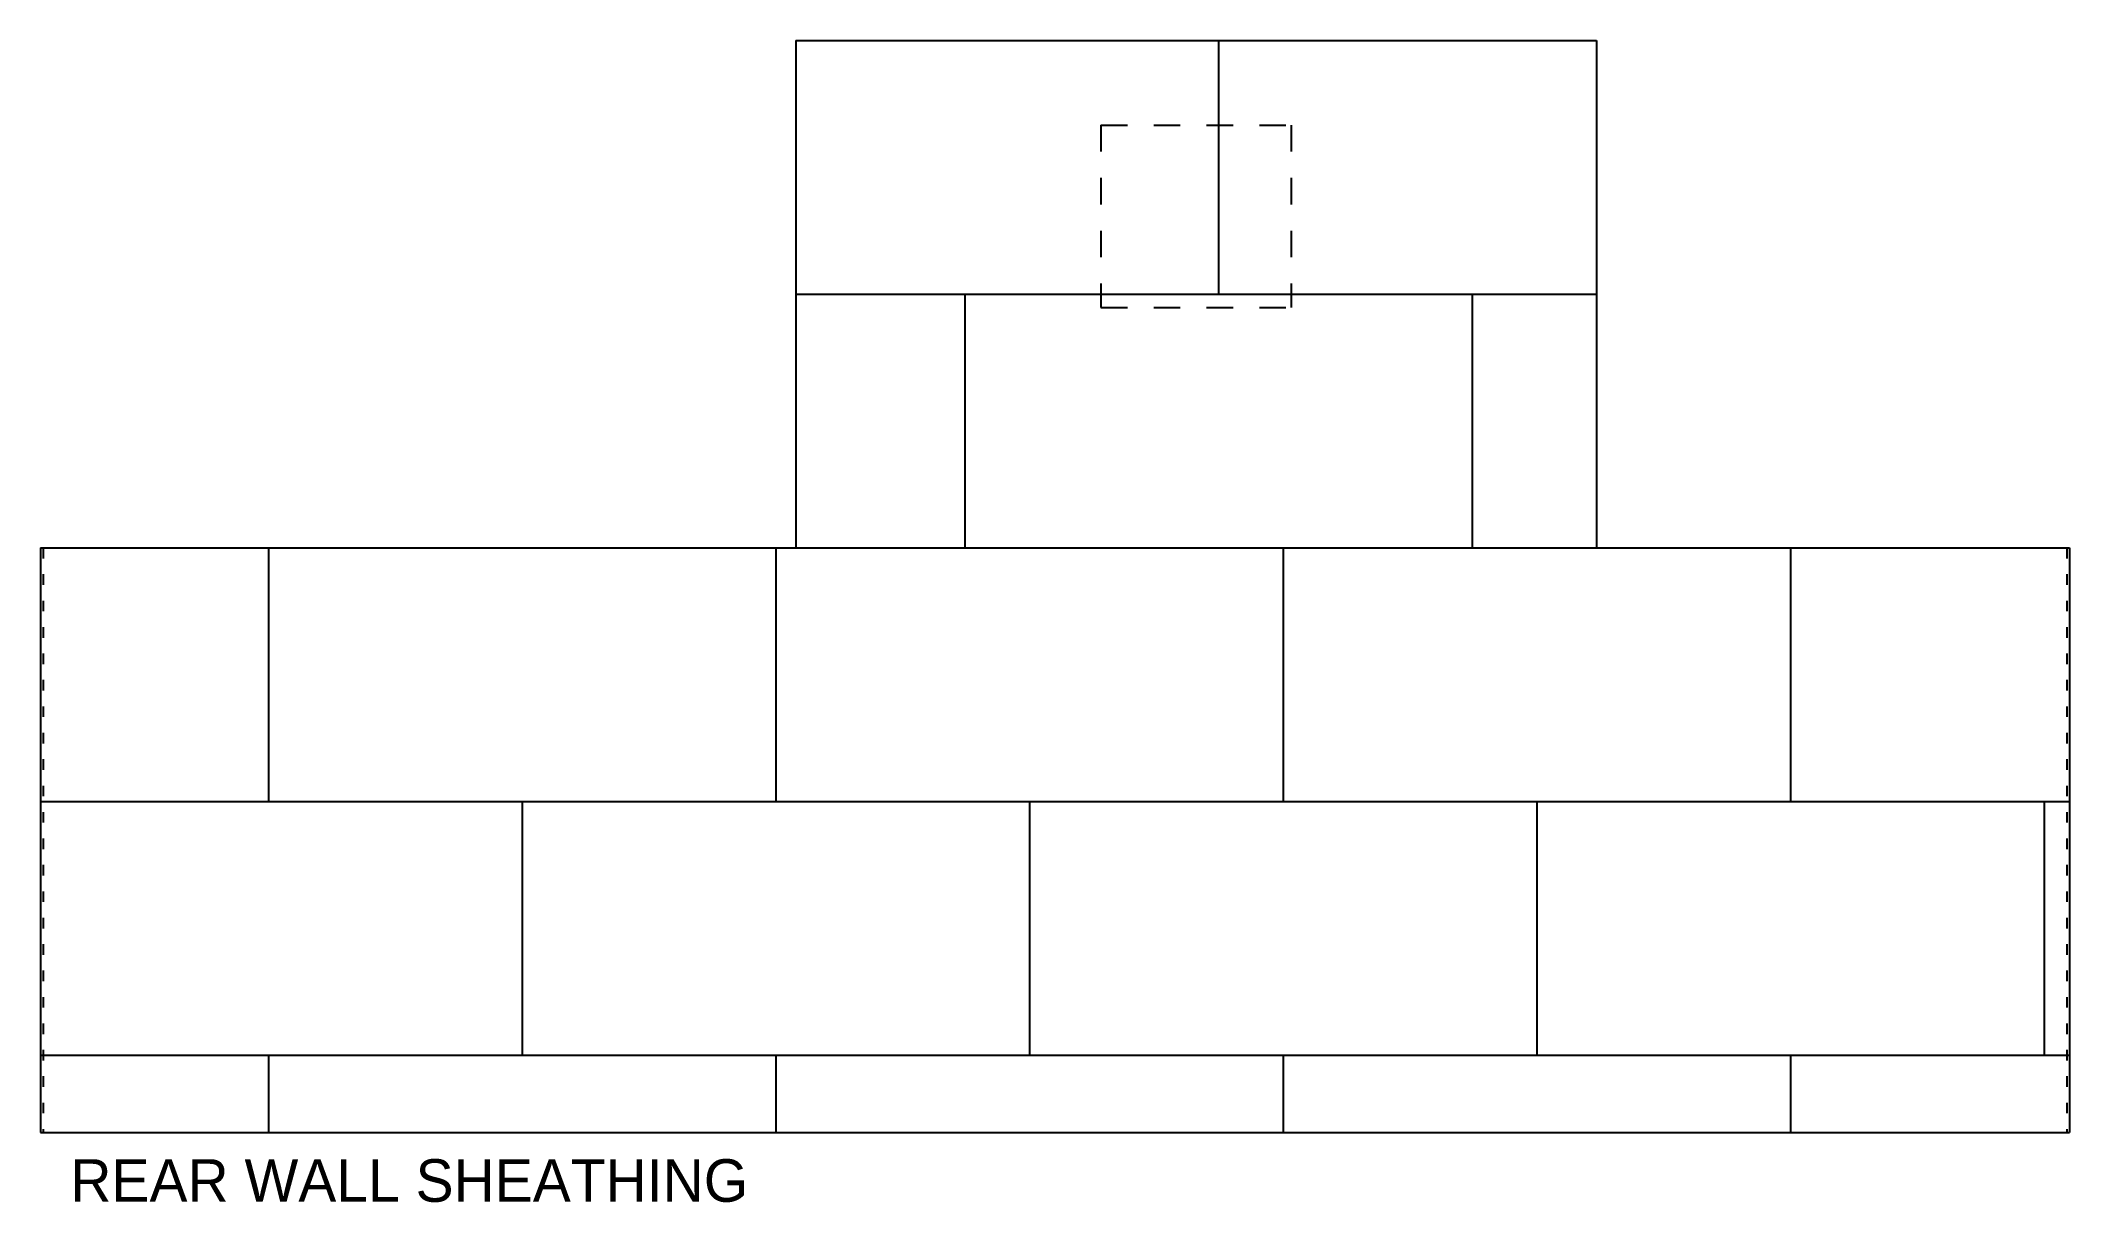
# Model space of a CAD drawing. Extents: x -74 to 310, y -2 to 218.
import ezdxf

# ---------------------------------------------------------------- set-up
doc = ezdxf.new("R2010")
doc.units = 0
doc.linetypes.add('MEDIUM', pattern=[10, 5, -5])
doc.linetypes.add('SMALL', pattern=[5, 2, -3])
doc.layers.add('LAYER_2', color=2, linetype='CONTINUOUS')
doc.layers.add('LAYER_4', color=4, linetype='CONTINUOUS')

msp = doc.modelspace()

# ---------------------------------------------------------------- linework, layer by layer
at = {"layer": 'LAYER_2'}
for p, q in [((69.375, 217.875), (220.875, 217.875)), ((69.375, 217.875), (69.375, 121.875)), ((149.375, 217.875), (149.375, 169.875)), ((220.875, 217.875), (220.875, 214.875)), ((220.875, 214.875), (220.875, 122)), ((69.375, 169.875), (220.875, 169.875)), ((101.375, 169.875), (101.375, 121.875)), ((197.375, 169.875), (197.375, 121.875)), ((-73.5, 121.875), (69.375, 121.875)), ((-73.5, 121.875), (-73.5, 11.25)), ((-30.375, 121.875), (-30.375, 73.875)), ((65.625, 121.875), (65.625, 73.875)), ((69.375, 121.875), (220.875, 121.875)), ((161.625, 121.875), (161.625, 73.875)), ((220.875, 121.875), (310.375, 121.875)), ((257.625, 121.875), (257.625, 73.875)), ((310.375, 121.875), (310.375, 11.25)), ((-73.5, 73.875), (310.375, 73.875)), ((17.625, 73.875), (17.625, 25.875)), ((113.625, 73.875), (113.625, 25.875)), ((209.625, 73.875), (209.625, 25.875)), ((305.625, 73.875), (305.625, 25.875)), ((-73.5, 25.875), (310.375, 25.875)), ((-30.375, 25.875), (-30.375, 11.25)), ((65.625, 25.875), (65.625, 11.25)), ((161.625, 25.875), (161.625, 11.25)), ((257.625, 25.875), (257.625, 11.25)), ((-73.5, 11.25), (310.375, 11.25))]:
    msp.add_line(p, q, dxfattribs=at)
at = {"layer": 'LAYER_2', "linetype": 'MEDIUM'}
for p, q in [((127.125, 201.875), (127.125, 167.375)), ((127.125, 201.875), (163.125, 201.875)), ((163.125, 201.875), (163.125, 167.375)), ((127.125, 167.375), (163.125, 167.375))]:
    msp.add_line(p, q, dxfattribs=at)
at = {"layer": 'LAYER_2', "linetype": 'SMALL'}
for p, q in [((-73, 121.875), (-73, 11.25)), ((309.875, 121.875), (309.875, 11.25)), ((-73.5, 11.25), (-69.625, 11.25))]:
    msp.add_line(p, q, dxfattribs=at)

# ---------------------------------------------------------------- texts
at = {"layer": 'LAYER_4'}
msp.add_text('REAR WALL SHEATHING', height=8.06549, dxfattribs=at).set_placement((-67.875, -1.875))

doc.saveas('drawing.dxf')
